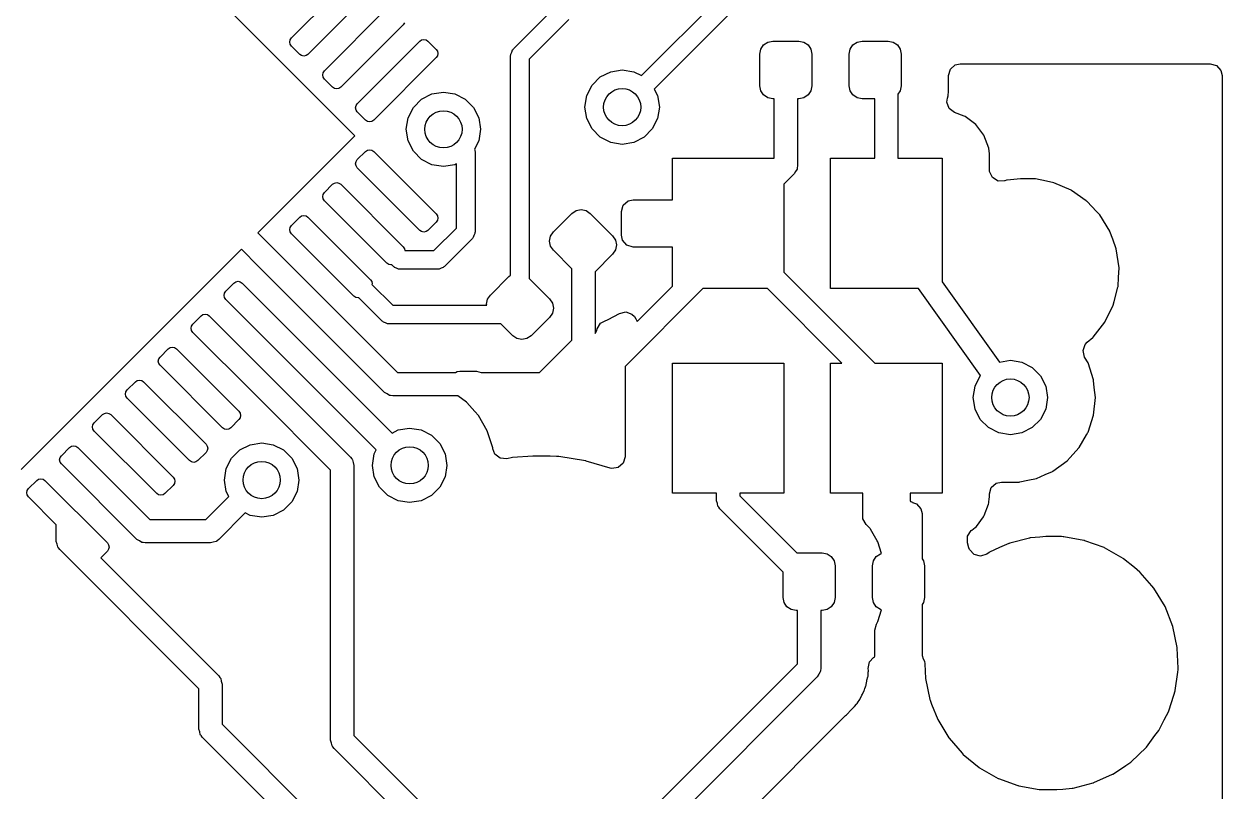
# Model space of a CAD drawing. Extents: x 3.08 to 5.54, y -3.21 to -0.59.
# Drawn here: x 4.383 to 4.89, y -1.644 to -1.319 of the extents above; entities that cross this region are included whole.
import ezdxf

# ---------------------------------------------------------------- set-up
doc = ezdxf.new("R2010")
doc.units = 0
doc.header["$MEASUREMENT"] = 0
doc.layers.add('BLACK', color=7, linetype='CONTINUOUS')

msp = doc.modelspace()

# ---------------------------------------------------------------- linework, layer by layer
at = {"layer": 'BLACK', "linetype": 'CONTINUOUS'}
for p, q in [((4.44022, -1.28365), (4.52304, -1.36647)), ((4.64436, -1.34102), (4.68895, -1.29643)), ((4.49625, -1.32506), (4.52269, -1.29861)), ((4.52965, -1.30557), (4.50321, -1.33202)), ((4.69173, -1.30478), (4.6498, -1.34671)), ((4.51017, -1.33898), (4.53661, -1.31253)), ((4.59015, -1.32969), (4.60646, -1.31339)), ((4.61366, -1.31732), (4.59687, -1.33411)), ((4.54357, -1.31949), (4.51713, -1.34594)), ((4.54411, -1.31869), (4.54357, -1.31949)), ((4.49553, -1.3268), (4.49571, -1.32586)), ((4.49571, -1.32774), (4.49553, -1.3268)), ((4.49571, -1.32586), (4.49625, -1.32506)), ((4.49625, -1.32854), (4.49571, -1.32774)), ((4.49973, -1.33202), (4.49625, -1.32854)), ((4.52408, -1.3529), (4.55053, -1.32645)), ((4.55053, -1.32645), (4.55133, -1.32592)), ((4.55133, -1.32592), (4.55227, -1.32573)), ((4.55227, -1.32573), (4.55321, -1.32592)), ((4.55321, -1.32592), (4.55401, -1.32645)), ((4.55401, -1.32645), (4.55749, -1.32993)), ((4.69491, -1.32978), (4.6961, -1.32799)), ((4.6961, -1.32799), (4.69789, -1.3268)), ((4.69789, -1.3268), (4.7, -1.32638)), ((4.7, -1.32638), (4.71102, -1.32638)), ((4.71102, -1.32638), (4.71313, -1.3268)), ((4.71313, -1.3268), (4.71492, -1.32799)), ((4.71492, -1.32799), (4.71612, -1.32978)), ((4.7327, -1.32978), (4.7339, -1.32799)), ((4.7339, -1.32799), (4.73569, -1.3268)), ((4.73569, -1.3268), (4.7378, -1.32638)), ((4.7378, -1.32638), (4.74882, -1.32638)), ((4.74882, -1.32638), (4.75093, -1.3268)), ((4.75093, -1.3268), (4.75272, -1.32799)), ((4.75272, -1.32799), (4.75391, -1.32978)), ((4.50052, -1.33255), (4.49973, -1.33202)), ((4.50147, -1.33274), (4.50052, -1.33255)), ((4.50241, -1.33255), (4.50147, -1.33274)), ((4.50321, -1.33202), (4.50241, -1.33255)), ((4.55749, -1.33341), (4.53104, -1.35986)), ((4.55749, -1.32993), (4.55802, -1.33073)), ((4.55802, -1.33261), (4.55749, -1.33341)), ((4.55802, -1.33073), (4.55821, -1.33167)), ((4.55821, -1.33167), (4.55802, -1.33261)), ((4.589, -1.33248), (4.5891, -1.33217)), ((4.589, -1.4255), (4.589, -1.33248)), ((4.58905, -1.33186), (4.58947, -1.33104)), ((4.5891, -1.33217), (4.58905, -1.33186)), ((4.58947, -1.33104), (4.58975, -1.33016)), ((4.58975, -1.33016), (4.59001, -1.32998)), ((4.59001, -1.32998), (4.59015, -1.32969)), ((4.69449, -1.33189), (4.69491, -1.32978)), ((4.69449, -1.34528), (4.69449, -1.33189)), ((4.71612, -1.32978), (4.71654, -1.33189)), ((4.71654, -1.33189), (4.71654, -1.34528)), ((4.73228, -1.33189), (4.7327, -1.32978)), ((4.73228, -1.34528), (4.73228, -1.33189)), ((4.75391, -1.32978), (4.75433, -1.33189)), ((4.75433, -1.33189), (4.75433, -1.34528)), ((4.59687, -1.33411), (4.59687, -1.42691)), ((4.63136, -1.33935), (4.63622, -1.33858)), ((4.63622, -1.33858), (4.64109, -1.33935)), ((4.77435, -1.34091), (4.77514, -1.33822)), ((4.77514, -1.33822), (4.77725, -1.33639)), ((4.77725, -1.33639), (4.77931, -1.33595)), ((4.77931, -1.33595), (4.8852, -1.33595)), ((4.8852, -1.33595), (4.88788, -1.33673)), ((4.88788, -1.33673), (4.88971, -1.33885)), ((4.88971, -1.33885), (4.89016, -1.34091)), ((4.50944, -1.34072), (4.50963, -1.33978)), ((4.50963, -1.34166), (4.50944, -1.34072)), ((4.50963, -1.33978), (4.51017, -1.33898)), ((4.51017, -1.34246), (4.50963, -1.34166)), ((4.51365, -1.34594), (4.51017, -1.34246)), ((4.62348, -1.34507), (4.62697, -1.34159)), ((4.62697, -1.34159), (4.63136, -1.33935)), ((4.64109, -1.33935), (4.64436, -1.34102)), ((4.77435, -1.34785), (4.77435, -1.34091)), ((4.89016, -1.34091), (4.89016, -1.66253)), ((4.51444, -1.34647), (4.51365, -1.34594)), ((4.51539, -1.34666), (4.51444, -1.34647)), ((4.51633, -1.34647), (4.51539, -1.34666)), ((4.51713, -1.34594), (4.51633, -1.34647)), ((4.55131, -1.35097), (4.5557, -1.34874)), ((4.5557, -1.34874), (4.56057, -1.34797)), ((4.56057, -1.34797), (4.56543, -1.34874)), ((4.56543, -1.34874), (4.56982, -1.35097)), ((4.62125, -1.34946), (4.62348, -1.34507)), ((4.6498, -1.34671), (4.6512, -1.34946)), ((4.69491, -1.34738), (4.69449, -1.34528)), ((4.6961, -1.34917), (4.69491, -1.34738)), ((4.71612, -1.34738), (4.71492, -1.34917)), ((4.71654, -1.34528), (4.71612, -1.34738)), ((4.7327, -1.34738), (4.73228, -1.34528)), ((4.7339, -1.34917), (4.7327, -1.34738)), ((4.75391, -1.34738), (4.75295, -1.34882)), ((4.75295, -1.34882), (4.75295, -1.37598)), ((4.75433, -1.34528), (4.75391, -1.34738)), ((4.77424, -1.3493), (4.77435, -1.34785)), ((4.52336, -1.35464), (4.52355, -1.3537)), ((4.52355, -1.3537), (4.52408, -1.3529)), ((4.54783, -1.35446), (4.55131, -1.35097)), ((4.56982, -1.35097), (4.57331, -1.35446)), ((4.62048, -1.35433), (4.62125, -1.34946)), ((4.6512, -1.34946), (4.65197, -1.35433)), ((4.69789, -1.35037), (4.6961, -1.34917)), ((4.7, -1.35079), (4.69789, -1.35037)), ((4.70059, -1.35079), (4.7, -1.35079)), ((4.70059, -1.37598), (4.70059, -1.35079)), ((4.71102, -1.35079), (4.71043, -1.35079)), ((4.71043, -1.35079), (4.71043, -1.37913)), ((4.71313, -1.35037), (4.71102, -1.35079)), ((4.71492, -1.34917), (4.71313, -1.35037)), ((4.73569, -1.35037), (4.7339, -1.34917)), ((4.7378, -1.35079), (4.73569, -1.35037)), ((4.74311, -1.35079), (4.7378, -1.35079)), ((4.74311, -1.37598), (4.74311, -1.35079)), ((4.77369, -1.35227), (4.77388, -1.35054)), ((4.77466, -1.35489), (4.77369, -1.35227)), ((4.77388, -1.35054), (4.77417, -1.34954)), ((4.77417, -1.34954), (4.77424, -1.3493)), ((4.77417, -1.34954), (4.77417, -1.34954)), ((4.52355, -1.35558), (4.52336, -1.35464)), ((4.52408, -1.35638), (4.52355, -1.35558)), ((4.52756, -1.35986), (4.52408, -1.35638)), ((4.54482, -1.36372), (4.54559, -1.35885)), ((4.54559, -1.35885), (4.54783, -1.35446)), ((4.57331, -1.35446), (4.57554, -1.35885)), ((4.57554, -1.35885), (4.57631, -1.36372)), ((4.62125, -1.3592), (4.62048, -1.35433)), ((4.62348, -1.36359), (4.62125, -1.3592)), ((4.6512, -1.3592), (4.64896, -1.36359)), ((4.65197, -1.35433), (4.6512, -1.3592)), ((4.7769, -1.35657), (4.77466, -1.35489)), ((4.78104, -1.35812), (4.7769, -1.35657)), ((4.78137, -1.35824), (4.78104, -1.35812)), ((4.78104, -1.35812), (4.78104, -1.35812)), ((4.78596, -1.36168), (4.78137, -1.35824)), ((4.52836, -1.36039), (4.52756, -1.35986)), ((4.5293, -1.36058), (4.52836, -1.36039)), ((4.53025, -1.36039), (4.5293, -1.36058)), ((4.53104, -1.35986), (4.53025, -1.36039)), ((4.54559, -1.36858), (4.54482, -1.36372)), ((4.57631, -1.36372), (4.57554, -1.36858)), ((4.62697, -1.36707), (4.62348, -1.36359)), ((4.64896, -1.36359), (4.64548, -1.36707)), ((4.78939, -1.36627), (4.78596, -1.36168)), ((4.52304, -1.36647), (4.48198, -1.40753)), ((4.54783, -1.37297), (4.54559, -1.36858)), ((4.57554, -1.36858), (4.57371, -1.37218)), ((4.63136, -1.36931), (4.62697, -1.36707)), ((4.63622, -1.37008), (4.63136, -1.36931)), ((4.64109, -1.36931), (4.63622, -1.37008)), ((4.64548, -1.36707), (4.64109, -1.36931)), ((4.79141, -1.37164), (4.78939, -1.36627)), ((4.52408, -1.37656), (4.52756, -1.37308)), ((4.52756, -1.37308), (4.52836, -1.37255)), ((4.52836, -1.37255), (4.5293, -1.37236)), ((4.5293, -1.37236), (4.53025, -1.37255)), ((4.53025, -1.37255), (4.53104, -1.37308)), ((4.53104, -1.37308), (4.55749, -1.39953)), ((4.55131, -1.37646), (4.54783, -1.37297)), ((4.57371, -1.37218), (4.57389, -1.37254)), ((4.57389, -1.37254), (4.57384, -1.37285)), ((4.57384, -1.37285), (4.57394, -1.37315)), ((4.57394, -1.37315), (4.57394, -1.40717)), ((4.79167, -1.37409), (4.79141, -1.37164)), ((4.79167, -1.38081), (4.79167, -1.37409)), ((4.52336, -1.3783), (4.52355, -1.37736)), ((4.52355, -1.37924), (4.52336, -1.3783)), ((4.52355, -1.37736), (4.52408, -1.37656)), ((4.52408, -1.38004), (4.52355, -1.37924)), ((4.5557, -1.37869), (4.55131, -1.37646)), ((4.56057, -1.37946), (4.5557, -1.37869)), ((4.56543, -1.37869), (4.56057, -1.37946)), ((4.56607, -1.37837), (4.56543, -1.37869)), ((4.56607, -1.40554), (4.56607, -1.37837)), ((4.65748, -1.39354), (4.65748, -1.37598)), ((4.65748, -1.37598), (4.70059, -1.37598)), ((4.71043, -1.37913), (4.71031, -1.38)), ((4.72441, -1.4311), (4.72441, -1.37598)), ((4.72441, -1.37598), (4.74311, -1.37598)), ((4.75295, -1.37598), (4.77165, -1.37598)), ((4.77165, -1.37598), (4.77165, -1.42819)), ((4.55053, -1.40649), (4.52408, -1.38004)), ((4.70899, -1.38261), (4.70472, -1.38688)), ((4.70957, -1.38155), (4.70899, -1.38261)), ((4.71023, -1.38053), (4.70957, -1.38155)), ((4.71027, -1.38028), (4.71023, -1.38053)), ((4.71032, -1.38018), (4.71027, -1.38028)), ((4.71031, -1.38), (4.71032, -1.38018)), ((4.79174, -1.38161), (4.79167, -1.38081)), ((4.79294, -1.38413), (4.79174, -1.38161)), ((4.79532, -1.3856), (4.79294, -1.38413)), ((4.51017, -1.39048), (4.51365, -1.387)), ((4.51365, -1.387), (4.51444, -1.38647)), ((4.51444, -1.38647), (4.51539, -1.38628)), ((4.51539, -1.38628), (4.51633, -1.38647)), ((4.51633, -1.38647), (4.51713, -1.387)), ((4.51713, -1.387), (4.54357, -1.41345)), ((4.70472, -1.38688), (4.70472, -1.42414)), ((4.79812, -1.38555), (4.79532, -1.3856)), ((4.79825, -1.3855), (4.79812, -1.38555)), ((4.7989, -1.3853), (4.79825, -1.3855)), ((4.79915, -1.38527), (4.7989, -1.3853)), ((4.80202, -1.38498), (4.79915, -1.38527)), ((4.79915, -1.38527), (4.79915, -1.38527)), ((4.80488, -1.38469), (4.80202, -1.38498)), ((4.81078, -1.38469), (4.80488, -1.38469)), ((4.81085, -1.3847), (4.81078, -1.38469)), ((4.81104, -1.38471), (4.81085, -1.3847)), ((4.81085, -1.3847), (4.81085, -1.3847)), ((4.81085, -1.3847), (4.81085, -1.3847)), ((4.81123, -1.38474), (4.81104, -1.38471)), ((4.8159, -1.38572), (4.81123, -1.38474)), ((4.81123, -1.38474), (4.81123, -1.38474)), ((4.8189, -1.38635), (4.8159, -1.38572)), ((4.82627, -1.38954), (4.8189, -1.38635)), ((4.82647, -1.38968), (4.82627, -1.38954)), ((4.50944, -1.39222), (4.50963, -1.39128)), ((4.50963, -1.39316), (4.50944, -1.39222)), ((4.50963, -1.39128), (4.51017, -1.39048)), ((4.51017, -1.39396), (4.50963, -1.39316)), ((4.53661, -1.42041), (4.51017, -1.39396)), ((4.63669, -1.39582), (4.63881, -1.39399)), ((4.63881, -1.39399), (4.64087, -1.39354)), ((4.64087, -1.39354), (4.65748, -1.39354)), ((4.83263, -1.39399), (4.82647, -1.38968)), ((4.82647, -1.38968), (4.82647, -1.38968)), ((4.83284, -1.39414), (4.83263, -1.39399)), ((4.83302, -1.39432), (4.83284, -1.39414)), ((4.83697, -1.3985), (4.83302, -1.39432)), ((4.55749, -1.39953), (4.55802, -1.40033)), ((4.60713, -1.4071), (4.61493, -1.39931)), ((4.61493, -1.39931), (4.61672, -1.39811)), ((4.61672, -1.39811), (4.61883, -1.39769)), ((4.61883, -1.39769), (4.62094, -1.39811)), ((4.62094, -1.39811), (4.62272, -1.39931)), ((4.62272, -1.39931), (4.63219, -1.40877)), ((4.63591, -1.3985), (4.63669, -1.39582)), ((4.63591, -1.40858), (4.63591, -1.3985)), ((4.83836, -1.39997), (4.83697, -1.3985)), ((4.49571, -1.4052), (4.49625, -1.4044)), ((4.49625, -1.4044), (4.49973, -1.40092)), ((4.49973, -1.40092), (4.50052, -1.40039)), ((4.50052, -1.40039), (4.50147, -1.4002)), ((4.50147, -1.4002), (4.50241, -1.40039)), ((4.50241, -1.40039), (4.50321, -1.40092)), ((4.50321, -1.40092), (4.52965, -1.42737)), ((4.55749, -1.40301), (4.55401, -1.40649)), ((4.55802, -1.40221), (4.55749, -1.40301)), ((4.55802, -1.40033), (4.55821, -1.40127)), ((4.55821, -1.40127), (4.55802, -1.40221)), ((4.84259, -1.4068), (4.83836, -1.39997)), ((4.48198, -1.40753), (4.48929, -1.41484)), ((4.49553, -1.40614), (4.49571, -1.4052)), ((4.49571, -1.40708), (4.49553, -1.40614)), ((4.49625, -1.40788), (4.49571, -1.40708)), ((4.52269, -1.43433), (4.49625, -1.40788)), ((4.55133, -1.40702), (4.55053, -1.40649)), ((4.55227, -1.40721), (4.55133, -1.40702)), ((4.55321, -1.40702), (4.55227, -1.40721)), ((4.55401, -1.40649), (4.55321, -1.40702)), ((4.55654, -1.41506), (4.56607, -1.40554)), ((4.57279, -1.40996), (4.56096, -1.42178)), ((4.57293, -1.40967), (4.57279, -1.40996)), ((4.57319, -1.40949), (4.57293, -1.40967)), ((4.57347, -1.40861), (4.57319, -1.40949)), ((4.57389, -1.40779), (4.57347, -1.40861)), ((4.57394, -1.40717), (4.57384, -1.40747)), ((4.57384, -1.40747), (4.57389, -1.40779)), ((4.60552, -1.411), (4.60594, -1.40889)), ((4.60594, -1.40889), (4.60713, -1.4071)), ((4.63219, -1.40877), (4.63338, -1.41056)), ((4.63635, -1.41064), (4.63591, -1.40858)), ((4.84268, -1.40703), (4.84259, -1.4068)), ((4.84386, -1.41024), (4.84268, -1.40703)), ((4.84268, -1.40703), (4.84268, -1.40703)), ((4.47502, -1.41449), (4.38179, -1.50772)), ((4.48233, -1.4218), (4.47502, -1.41449)), ((4.48929, -1.41484), (4.48929, -1.41484)), ((4.48929, -1.41484), (4.51573, -1.44129)), ((4.54357, -1.41345), (4.54411, -1.41425)), ((4.54411, -1.41425), (4.54427, -1.41506)), ((4.60594, -1.41311), (4.60552, -1.411)), ((4.60713, -1.4149), (4.60594, -1.41311)), ((4.61493, -1.4227), (4.60713, -1.4149)), ((4.63338, -1.41478), (4.63219, -1.41657)), ((4.63338, -1.41056), (4.6338, -1.41267)), ((4.6338, -1.41267), (4.63338, -1.41478)), ((4.63818, -1.41276), (4.63635, -1.41064)), ((4.64087, -1.41354), (4.63818, -1.41276)), ((4.65748, -1.41354), (4.64087, -1.41354)), ((4.65748, -1.43009), (4.65748, -1.41354)), ((4.84536, -1.41433), (4.84386, -1.41024)), ((4.84656, -1.42227), (4.84536, -1.41433)), ((4.54427, -1.41506), (4.55654, -1.41506)), ((4.63219, -1.41657), (4.62478, -1.42398)), ((4.50877, -1.44825), (4.48233, -1.4218)), ((4.48233, -1.4218), (4.48233, -1.4218)), ((4.53741, -1.42094), (4.53661, -1.42041)), ((4.53835, -1.42113), (4.53741, -1.42094)), ((4.53866, -1.42107), (4.53835, -1.42113)), ((4.53938, -1.42178), (4.53866, -1.42107)), ((4.53966, -1.42193), (4.53938, -1.42178)), ((4.53985, -1.42219), (4.53966, -1.42193)), ((4.54073, -1.42247), (4.53985, -1.42219)), ((4.54155, -1.42289), (4.54073, -1.42247)), ((4.54186, -1.42284), (4.54155, -1.42289)), ((4.54217, -1.42294), (4.54186, -1.42284)), ((4.55818, -1.42294), (4.54217, -1.42294)), ((4.55848, -1.42284), (4.55818, -1.42294)), ((4.55879, -1.42289), (4.55848, -1.42284)), ((4.55961, -1.42247), (4.55879, -1.42289)), ((4.56049, -1.42219), (4.55961, -1.42247)), ((4.56068, -1.42193), (4.56049, -1.42219)), ((4.56096, -1.42178), (4.56068, -1.42193)), ((4.61493, -1.45291), (4.61493, -1.4227)), ((4.62478, -1.42398), (4.62478, -1.45017)), ((4.70472, -1.42414), (4.74318, -1.4626)), ((4.84635, -1.42629), (4.84655, -1.42252)), ((4.84655, -1.42252), (4.84656, -1.42227)), ((4.84655, -1.42252), (4.84655, -1.42252)), ((4.46841, -1.43224), (4.47189, -1.42876)), ((4.47189, -1.42876), (4.47269, -1.42823)), ((4.47269, -1.42823), (4.47363, -1.42804)), ((4.47363, -1.42804), (4.47457, -1.42823)), ((4.47457, -1.42823), (4.47537, -1.42876)), ((4.47537, -1.42876), (4.53883, -1.49222)), ((4.52965, -1.42737), (4.53019, -1.42816)), ((4.53019, -1.42816), (4.53037, -1.42911)), ((4.53037, -1.42911), (4.53031, -1.42942)), ((4.53031, -1.42942), (4.53908, -1.43819)), ((4.58041, -1.43383), (4.5882, -1.42603)), ((4.5882, -1.42603), (4.589, -1.4255)), ((4.59687, -1.42691), (4.60546, -1.4355)), ((4.6425, -1.44507), (4.65748, -1.43009)), ((4.77165, -1.42819), (4.79591, -1.46221)), ((4.84614, -1.43029), (4.84635, -1.42629)), ((4.46769, -1.43398), (4.46787, -1.43304)), ((4.46787, -1.43492), (4.46769, -1.43398)), ((4.46787, -1.43304), (4.46841, -1.43224)), ((4.46841, -1.43572), (4.46787, -1.43492)), ((4.52349, -1.43486), (4.52269, -1.43433)), ((4.52443, -1.43505), (4.52349, -1.43486)), ((4.52474, -1.43499), (4.52443, -1.43505)), ((4.53467, -1.44491), (4.52474, -1.43499)), ((4.57921, -1.43562), (4.58041, -1.43383)), ((4.67038, -1.4311), (4.63746, -1.46403)), ((4.69776, -1.4311), (4.67038, -1.4311)), ((4.72926, -1.4626), (4.69776, -1.4311)), ((4.76164, -1.4311), (4.72441, -1.4311)), ((4.78789, -1.46791), (4.76164, -1.4311)), ((4.84451, -1.43656), (4.84608, -1.43053)), ((4.84608, -1.43053), (4.84614, -1.43029)), ((4.84608, -1.43053), (4.84608, -1.43053)), ((4.53209, -1.4994), (4.46841, -1.43572)), ((4.53908, -1.43819), (4.57889, -1.43819)), ((4.57879, -1.43772), (4.57921, -1.43562)), ((4.57889, -1.43819), (4.57879, -1.43772)), ((4.60546, -1.4355), (4.60666, -1.43729)), ((4.60666, -1.43729), (4.60708, -1.43939)), ((4.60708, -1.43939), (4.60666, -1.4415)), ((4.84058, -1.44526), (4.84412, -1.43806)), ((4.84412, -1.43806), (4.84451, -1.43656)), ((4.45449, -1.44616), (4.45797, -1.44268)), ((4.45797, -1.44268), (4.45877, -1.44214)), ((4.45877, -1.44214), (4.45971, -1.44196)), ((4.45971, -1.44196), (4.46065, -1.44214)), ((4.46065, -1.44214), (4.46145, -1.44268)), ((4.46145, -1.44268), (4.48789, -1.46912)), ((4.51573, -1.44129), (4.51573, -1.44129)), ((4.51573, -1.44129), (4.54112, -1.46667)), ((4.53495, -1.44505), (4.53467, -1.44491)), ((4.53514, -1.44531), (4.53495, -1.44505)), ((4.53601, -1.4456), (4.53514, -1.44531)), ((4.60546, -1.44329), (4.59767, -1.45109)), ((4.60666, -1.4415), (4.60546, -1.44329)), ((4.62711, -1.44572), (4.62926, -1.44455)), ((4.62926, -1.44455), (4.62966, -1.44445)), ((4.62966, -1.44445), (4.63024, -1.44422)), ((4.63024, -1.44422), (4.63502, -1.44159)), ((4.63502, -1.44159), (4.63775, -1.44099)), ((4.63775, -1.44099), (4.64037, -1.44196)), ((4.64037, -1.44196), (4.64138, -1.44297)), ((4.64138, -1.44297), (4.64205, -1.44386)), ((4.64205, -1.44386), (4.6425, -1.44507)), ((4.83565, -1.45161), (4.84058, -1.44526)), ((4.45377, -1.4479), (4.45395, -1.44696)), ((4.45395, -1.44884), (4.45377, -1.4479)), ((4.45395, -1.44696), (4.45449, -1.44616)), ((4.45449, -1.44964), (4.45395, -1.44884)), ((4.48093, -1.47608), (4.45449, -1.44964)), ((4.5356, -1.47507), (4.50877, -1.44825)), ((4.50877, -1.44825), (4.50877, -1.44825)), ((4.53684, -1.44601), (4.53601, -1.4456)), ((4.53715, -1.44596), (4.53684, -1.44601)), ((4.53745, -1.44606), (4.53715, -1.44596)), ((4.58485, -1.44606), (4.53745, -1.44606)), ((4.58987, -1.45109), (4.58485, -1.44606)), ((4.62478, -1.45017), (4.62534, -1.44914)), ((4.62534, -1.44914), (4.62549, -1.44887)), ((4.62549, -1.44887), (4.62568, -1.44813)), ((4.62568, -1.44813), (4.62711, -1.44572)), ((4.59166, -1.45228), (4.58987, -1.45109)), ((4.59377, -1.4527), (4.59166, -1.45228)), ((4.59588, -1.45228), (4.59377, -1.4527)), ((4.59767, -1.45109), (4.59588, -1.45228)), ((4.60117, -1.46667), (4.61493, -1.45291)), ((4.83132, -1.45737), (4.83224, -1.45473)), ((4.83224, -1.45473), (4.83305, -1.45384)), ((4.83305, -1.45384), (4.83546, -1.45177)), ((4.83546, -1.45177), (4.83565, -1.45161)), ((4.44003, -1.46088), (4.44057, -1.46008)), ((4.44057, -1.46008), (4.44405, -1.4566)), ((4.44405, -1.4566), (4.44485, -1.45606)), ((4.44485, -1.45606), (4.44579, -1.45588)), ((4.44579, -1.45588), (4.44673, -1.45606)), ((4.44673, -1.45606), (4.44753, -1.4566)), ((4.44753, -1.4566), (4.47397, -1.48304)), ((4.83198, -1.46009), (4.83132, -1.45737)), ((4.83343, -1.46259), (4.83198, -1.46009)), ((4.43985, -1.46182), (4.44003, -1.46088)), ((4.44003, -1.46276), (4.43985, -1.46182)), ((4.44057, -1.46356), (4.44003, -1.46276)), ((4.46702, -1.49), (4.44057, -1.46356)), ((4.63746, -1.46403), (4.63746, -1.50234)), ((4.65748, -1.51772), (4.65748, -1.4626)), ((4.65748, -1.4626), (4.70472, -1.4626)), ((4.70472, -1.4626), (4.70472, -1.51772)), ((4.72441, -1.51772), (4.72441, -1.4626)), ((4.72441, -1.4626), (4.72926, -1.4626)), ((4.74318, -1.4626), (4.77165, -1.4626)), ((4.77165, -1.4626), (4.77165, -1.51772)), ((4.79591, -1.46221), (4.80057, -1.46147)), ((4.80057, -1.46147), (4.80544, -1.46224)), ((4.80544, -1.46224), (4.80983, -1.46448)), ((4.80983, -1.46448), (4.81331, -1.46796)), ((4.83575, -1.46974), (4.83343, -1.46259)), ((4.42665, -1.474), (4.43013, -1.47052)), ((4.43013, -1.47052), (4.43093, -1.46998)), ((4.43093, -1.46998), (4.43187, -1.4698)), ((4.43187, -1.4698), (4.43281, -1.46998)), ((4.43281, -1.46998), (4.43361, -1.47052)), ((4.43361, -1.47052), (4.46006, -1.49696)), ((4.48789, -1.46912), (4.48789, -1.46913)), ((4.48789, -1.46913), (4.52119, -1.50242)), ((4.54112, -1.46667), (4.56561, -1.46667)), ((4.56561, -1.46667), (4.56642, -1.46621)), ((4.56642, -1.46621), (4.56755, -1.46608)), ((4.56755, -1.46608), (4.57456, -1.46608)), ((4.57456, -1.46608), (4.57657, -1.46667)), ((4.57657, -1.46667), (4.60117, -1.46667)), ((4.78559, -1.47235), (4.78783, -1.46796)), ((4.78783, -1.46796), (4.78789, -1.46791)), ((4.81331, -1.46796), (4.81555, -1.47235)), ((4.83578, -1.47), (4.83575, -1.46974)), ((4.83609, -1.473), (4.83578, -1.47)), ((4.83578, -1.47), (4.83578, -1.47)), ((4.42593, -1.47574), (4.42612, -1.4748)), ((4.42612, -1.47668), (4.42593, -1.47574)), ((4.42612, -1.4748), (4.42665, -1.474)), ((4.53667, -1.47566), (4.5356, -1.47507)), ((4.53768, -1.47631), (4.53667, -1.47566)), ((4.78482, -1.47722), (4.78559, -1.47235)), ((4.81555, -1.47235), (4.81632, -1.47722)), ((4.83654, -1.47722), (4.83609, -1.473)), ((4.42665, -1.47748), (4.42612, -1.47668)), ((4.4531, -1.50392), (4.42665, -1.47748)), ((4.51279, -1.50794), (4.48093, -1.47608)), ((4.48093, -1.47608), (4.48093, -1.47608)), ((4.53794, -1.47635), (4.53768, -1.47631)), ((4.53803, -1.4764), (4.53794, -1.47635)), ((4.53821, -1.47639), (4.53803, -1.4764)), ((4.53908, -1.47652), (4.53821, -1.47639)), ((4.56664, -1.47652), (4.53908, -1.47652)), ((4.5703, -1.47918), (4.56664, -1.47652)), ((4.57048, -1.47937), (4.5703, -1.47918)), ((4.57389, -1.48316), (4.57048, -1.47937)), ((4.57048, -1.47937), (4.57048, -1.47937)), ((4.78559, -1.48208), (4.78482, -1.47722)), ((4.81632, -1.47722), (4.81555, -1.48208)), ((4.83575, -1.4847), (4.83654, -1.47722)), ((4.41273, -1.48792), (4.41621, -1.48444)), ((4.41621, -1.48444), (4.41701, -1.4839)), ((4.41701, -1.4839), (4.41795, -1.48372)), ((4.41795, -1.48372), (4.41889, -1.4839)), ((4.41889, -1.4839), (4.41969, -1.48444)), ((4.41969, -1.48444), (4.44614, -1.51088)), ((4.47397, -1.48304), (4.47451, -1.48384)), ((4.47451, -1.48573), (4.47397, -1.48652)), ((4.47451, -1.48384), (4.4747, -1.48478)), ((4.4747, -1.48478), (4.47451, -1.48573)), ((4.57533, -1.48477), (4.57389, -1.48316)), ((4.57909, -1.49128), (4.57533, -1.48477)), ((4.78783, -1.48647), (4.78559, -1.48208)), ((4.81555, -1.48208), (4.81331, -1.48647)), ((4.83343, -1.49185), (4.83575, -1.4847)), ((4.41201, -1.48966), (4.4122, -1.48871)), ((4.4122, -1.4906), (4.41201, -1.48966)), ((4.4122, -1.48871), (4.41273, -1.48792)), ((4.41273, -1.4914), (4.4122, -1.4906)), ((4.46781, -1.49054), (4.46702, -1.49)), ((4.46876, -1.49072), (4.46781, -1.49054)), ((4.4697, -1.49054), (4.46876, -1.49072)), ((4.47049, -1.49), (4.4697, -1.49054)), ((4.47397, -1.48652), (4.47049, -1.49)), ((4.53883, -1.49222), (4.54137, -1.49093)), ((4.54137, -1.49093), (4.54624, -1.49016)), ((4.54624, -1.49016), (4.5511, -1.49093)), ((4.5511, -1.49093), (4.55549, -1.49316)), ((4.79131, -1.48996), (4.78783, -1.48647)), ((4.7957, -1.4922), (4.79131, -1.48996)), ((4.80983, -1.48996), (4.80544, -1.4922)), ((4.81331, -1.48647), (4.80983, -1.48996)), ((4.43918, -1.51784), (4.41273, -1.4914)), ((4.55549, -1.49316), (4.55898, -1.49665)), ((4.58142, -1.49843), (4.57909, -1.49128)), ((4.80057, -1.49297), (4.7957, -1.4922)), ((4.80544, -1.4922), (4.80057, -1.49297)), ((4.82967, -1.49836), (4.83274, -1.49303)), ((4.83274, -1.49303), (4.8333, -1.49207)), ((4.8333, -1.49207), (4.83343, -1.49185)), ((4.8333, -1.49207), (4.8333, -1.49207)), ((4.39881, -1.50184), (4.40229, -1.49836)), ((4.40229, -1.49836), (4.40309, -1.49782)), ((4.40309, -1.49782), (4.40403, -1.49764)), ((4.40403, -1.49764), (4.40497, -1.49782)), ((4.40497, -1.49782), (4.40577, -1.49836)), ((4.40577, -1.49836), (4.43629, -1.52887)), ((4.46006, -1.50044), (4.45658, -1.50392)), ((4.46006, -1.49696), (4.46059, -1.49776)), ((4.46059, -1.49965), (4.46006, -1.50044)), ((4.46059, -1.49776), (4.46078, -1.4987)), ((4.46078, -1.4987), (4.46059, -1.49965)), ((4.47087, -1.50288), (4.47435, -1.49939)), ((4.47435, -1.49939), (4.47874, -1.49716)), ((4.47874, -1.49716), (4.48361, -1.49639)), ((4.48361, -1.49639), (4.48847, -1.49716)), ((4.48847, -1.49716), (4.49286, -1.49939)), ((4.49286, -1.49939), (4.49635, -1.50288)), ((4.53049, -1.5059), (4.53126, -1.50104)), ((4.53126, -1.50104), (4.53209, -1.4994)), ((4.55898, -1.49665), (4.56122, -1.50104)), ((4.56122, -1.50104), (4.56199, -1.5059)), ((4.58144, -1.49869), (4.58142, -1.49843)), ((4.58145, -1.49876), (4.58144, -1.49869)), ((4.58144, -1.49869), (4.58144, -1.49869)), ((4.58147, -1.49881), (4.58145, -1.49876)), ((4.5815, -1.49894), (4.58147, -1.49881)), ((4.58152, -1.49894), (4.5815, -1.49894)), ((4.58237, -1.50116), (4.58152, -1.49894)), ((4.58458, -1.50287), (4.58237, -1.50116)), ((4.82583, -1.50262), (4.82949, -1.49855)), ((4.82949, -1.49855), (4.82967, -1.49836)), ((4.82949, -1.49855), (4.82949, -1.49855)), ((4.39809, -1.50358), (4.39828, -1.50263)), ((4.39828, -1.50452), (4.39809, -1.50358)), ((4.39828, -1.50263), (4.39881, -1.50184)), ((4.39881, -1.50532), (4.39828, -1.50452)), ((4.43077, -1.53727), (4.39881, -1.50532)), ((4.45389, -1.50446), (4.4531, -1.50392)), ((4.45484, -1.50464), (4.45389, -1.50446)), ((4.45578, -1.50446), (4.45484, -1.50464)), ((4.45658, -1.50392), (4.45578, -1.50446)), ((4.46863, -1.50727), (4.47087, -1.50288)), ((4.49635, -1.50288), (4.49858, -1.50727)), ((4.52119, -1.50242), (4.52172, -1.50313)), ((4.52172, -1.50313), (4.52186, -1.50325)), ((4.52186, -1.50325), (4.52189, -1.50335)), ((4.52189, -1.50335), (4.52204, -1.50356)), ((4.52204, -1.50356), (4.52229, -1.50474)), ((4.52229, -1.50474), (4.52264, -1.5059)), ((4.52264, -1.5059), (4.52264, -1.62018)), ((4.53126, -1.51077), (4.53049, -1.5059)), ((4.56199, -1.5059), (4.56122, -1.51077)), ((4.58737, -1.50311), (4.58458, -1.50287)), ((4.58977, -1.50262), (4.58737, -1.50311)), ((4.59843, -1.50205), (4.58977, -1.50262)), ((4.60569, -1.50205), (4.59843, -1.50205)), ((4.60574, -1.50205), (4.60569, -1.50205)), ((4.60575, -1.50205), (4.60574, -1.50205)), ((4.60836, -1.50217), (4.60575, -1.50205)), ((4.60933, -1.50221), (4.60836, -1.50217)), ((4.60946, -1.50223), (4.60933, -1.50221)), ((4.62065, -1.504), (4.60946, -1.50223)), ((4.60946, -1.50223), (4.60946, -1.50223)), ((4.62081, -1.50403), (4.62065, -1.504)), ((4.62065, -1.504), (4.62065, -1.504)), ((4.62097, -1.50408), (4.62081, -1.50403)), ((4.63108, -1.50709), (4.62097, -1.50408)), ((4.62097, -1.50408), (4.62097, -1.50408)), ((4.63667, -1.50502), (4.63456, -1.50685)), ((4.63746, -1.50234), (4.63667, -1.50502)), ((4.81855, -1.50836), (4.82464, -1.50395)), ((4.82464, -1.50395), (4.82583, -1.50262)), ((4.44614, -1.51088), (4.44667, -1.51168)), ((4.46786, -1.51213), (4.46863, -1.50727)), ((4.49858, -1.50727), (4.49935, -1.51213)), ((4.51279, -1.62222), (4.51279, -1.50794)), ((4.5335, -1.51516), (4.53126, -1.51077)), ((4.56122, -1.51077), (4.55898, -1.51516)), ((4.63179, -1.50725), (4.63108, -1.50709)), ((4.63456, -1.50685), (4.63179, -1.50725)), ((4.81168, -1.51142), (4.81527, -1.50983)), ((4.81527, -1.50983), (4.81832, -1.50847)), ((4.81832, -1.50847), (4.81855, -1.50836)), ((4.81832, -1.50847), (4.81832, -1.50847)), ((4.38436, -1.51655), (4.38489, -1.51575)), ((4.38489, -1.51575), (4.38837, -1.51228)), ((4.38837, -1.51228), (4.38917, -1.51174)), ((4.38917, -1.51174), (4.39011, -1.51155)), ((4.39011, -1.51155), (4.39105, -1.51174)), ((4.39105, -1.51174), (4.39185, -1.51228)), ((4.39185, -1.51228), (4.4183, -1.53872)), ((4.44614, -1.51436), (4.44266, -1.51784)), ((4.44667, -1.51356), (4.44614, -1.51436)), ((4.44667, -1.51168), (4.44686, -1.51262)), ((4.44686, -1.51262), (4.44667, -1.51356)), ((4.46863, -1.517), (4.46786, -1.51213)), ((4.49935, -1.51213), (4.49858, -1.517)), ((4.53698, -1.51865), (4.5335, -1.51516)), ((4.55898, -1.51516), (4.55549, -1.51865)), ((4.79165, -1.51793), (4.79244, -1.51524)), ((4.79244, -1.51524), (4.79455, -1.51341)), ((4.79455, -1.51341), (4.79681, -1.51305)), ((4.79681, -1.51305), (4.79681, -1.51299)), ((4.79681, -1.51299), (4.80433, -1.51299)), ((4.80433, -1.51299), (4.80458, -1.51293)), ((4.80458, -1.51293), (4.80801, -1.5122)), ((4.80458, -1.51293), (4.80458, -1.51293)), ((4.80801, -1.5122), (4.81168, -1.51142)), ((4.38417, -1.51749), (4.38436, -1.51655)), ((4.38436, -1.51844), (4.38417, -1.51749)), ((4.38489, -1.51923), (4.38436, -1.51844)), ((4.39667, -1.53102), (4.38489, -1.51923)), ((4.43997, -1.51838), (4.43918, -1.51784)), ((4.44092, -1.51856), (4.43997, -1.51838)), ((4.44186, -1.51838), (4.44092, -1.51856)), ((4.44266, -1.51784), (4.44186, -1.51838)), ((4.45991, -1.52887), (4.46969, -1.51909)), ((4.46969, -1.51909), (4.46863, -1.517)), ((4.49635, -1.52139), (4.49286, -1.52488)), ((4.49858, -1.517), (4.49635, -1.52139)), ((4.54137, -1.52088), (4.53698, -1.51865)), ((4.54624, -1.52165), (4.54137, -1.52088)), ((4.5511, -1.52088), (4.54624, -1.52165)), ((4.55549, -1.51865), (4.5511, -1.52088)), ((4.67618, -1.51772), (4.65748, -1.51772)), ((4.67618, -1.52087), (4.67618, -1.51772)), ((4.67652, -1.52203), (4.67618, -1.52087)), ((4.70472, -1.51772), (4.68602, -1.51772)), ((4.68602, -1.51772), (4.68602, -1.51883)), ((4.68602, -1.51883), (4.71011, -1.54291)), ((4.73803, -1.51772), (4.72441, -1.51772)), ((4.73803, -1.52743), (4.73803, -1.51772)), ((4.77165, -1.51772), (4.75807, -1.51772)), ((4.75807, -1.51772), (4.75807, -1.52076)), ((4.75807, -1.52076), (4.75821, -1.52123)), ((4.75821, -1.52123), (4.75826, -1.52127)), ((4.75826, -1.52127), (4.75909, -1.52145)), ((4.75909, -1.52145), (4.75906, -1.52159)), ((4.79142, -1.52175), (4.79164, -1.51974)), ((4.79164, -1.51974), (4.79165, -1.51948)), ((4.79165, -1.51948), (4.79165, -1.51793)), ((4.47665, -1.52605), (4.46543, -1.53727)), ((4.47874, -1.52711), (4.47665, -1.52605)), ((4.49286, -1.52488), (4.48847, -1.52711)), ((4.67678, -1.52321), (4.67652, -1.52203)), ((4.67693, -1.52342), (4.67678, -1.52321)), ((4.67696, -1.52352), (4.67693, -1.52342)), ((4.6771, -1.52364), (4.67696, -1.52352)), ((4.67762, -1.52435), (4.6771, -1.52364)), ((4.70433, -1.55105), (4.67762, -1.52435)), ((4.75906, -1.52159), (4.76087, -1.52213)), ((4.76087, -1.52213), (4.7627, -1.52424)), ((4.7627, -1.52424), (4.76315, -1.5263)), ((4.76315, -1.5263), (4.76315, -1.54541)), ((4.7895, -1.52709), (4.79128, -1.52235)), ((4.79128, -1.52235), (4.79142, -1.52175)), ((4.39667, -1.53809), (4.39667, -1.53102)), ((4.43629, -1.52887), (4.45991, -1.52887)), ((4.48361, -1.52788), (4.47874, -1.52711)), ((4.48847, -1.52711), (4.48361, -1.52788)), ((4.73814, -1.52848), (4.73803, -1.52743)), ((4.73948, -1.53094), (4.73814, -1.52848)), ((4.7412, -1.53265), (4.73948, -1.53094)), ((4.78615, -1.53172), (4.78916, -1.5277)), ((4.78916, -1.5277), (4.7895, -1.52709)), ((4.74136, -1.53292), (4.7412, -1.53265)), ((4.74423, -1.53778), (4.74136, -1.53292)), ((4.7824, -1.53588), (4.78392, -1.53353)), ((4.7824, -1.53867), (4.7824, -1.53588)), ((4.78392, -1.53353), (4.78418, -1.53332)), ((4.78418, -1.53332), (4.78566, -1.53222)), ((4.78566, -1.53222), (4.78615, -1.53172)), ((4.80866, -1.53667), (4.80027, -1.53885)), ((4.80886, -1.53662), (4.80866, -1.53667)), ((4.80866, -1.53667), (4.80866, -1.53667)), ((4.80907, -1.5366), (4.80886, -1.53662)), ((4.81299, -1.53627), (4.80907, -1.5366)), ((4.80907, -1.5366), (4.80907, -1.5366)), ((4.81563, -1.53605), (4.81299, -1.53627)), ((4.82201, -1.53605), (4.81563, -1.53605)), ((4.82207, -1.53605), (4.82201, -1.53605)), ((4.82227, -1.53606), (4.82207, -1.53605)), ((4.82207, -1.53605), (4.82207, -1.53605)), ((4.82297, -1.53609), (4.82227, -1.53606)), ((4.82313, -1.53612), (4.82297, -1.53609)), ((4.8317, -1.53767), (4.82313, -1.53612)), ((4.82313, -1.53612), (4.82313, -1.53612)), ((4.39701, -1.53925), (4.39667, -1.53809)), ((4.39727, -1.54044), (4.39701, -1.53925)), ((4.39742, -1.54064), (4.39727, -1.54044)), ((4.39745, -1.54075), (4.39742, -1.54064)), ((4.39759, -1.54087), (4.39745, -1.54075)), ((4.39811, -1.54157), (4.39759, -1.54087)), ((4.45703, -1.60048), (4.39811, -1.54157)), ((4.4183, -1.53872), (4.41883, -1.53952)), ((4.41883, -1.5414), (4.4183, -1.5422)), ((4.41883, -1.53952), (4.41902, -1.54046)), ((4.41902, -1.54046), (4.41883, -1.5414)), ((4.43183, -1.53786), (4.43077, -1.53727)), ((4.43285, -1.53851), (4.43183, -1.53786)), ((4.4331, -1.53855), (4.43285, -1.53851)), ((4.4332, -1.5386), (4.4331, -1.53855)), ((4.43338, -1.53859), (4.4332, -1.5386)), ((4.43425, -1.53872), (4.43338, -1.53859)), ((4.46195, -1.53872), (4.43425, -1.53872)), ((4.46311, -1.53837), (4.46195, -1.53872)), ((4.46429, -1.53812), (4.46311, -1.53837)), ((4.4645, -1.53797), (4.46429, -1.53812)), ((4.46461, -1.53794), (4.4645, -1.53797)), ((4.46472, -1.5378), (4.46461, -1.53794)), ((4.46543, -1.53727), (4.46472, -1.5378)), ((4.74448, -1.5382), (4.74423, -1.53778)), ((4.74595, -1.54325), (4.74448, -1.5382)), ((4.783, -1.54075), (4.7824, -1.53867)), ((4.78329, -1.54152), (4.783, -1.54075)), ((4.78517, -1.54359), (4.78329, -1.54152)), ((4.796, -1.54073), (4.79179, -1.54263)), ((4.79988, -1.53899), (4.796, -1.54073)), ((4.80007, -1.5389), (4.79988, -1.53899)), ((4.79988, -1.53899), (4.79988, -1.53899)), ((4.80027, -1.53885), (4.80007, -1.5389)), ((4.80027, -1.53885), (4.80027, -1.53885)), ((4.8319, -1.53771), (4.8317, -1.53767)), ((4.8317, -1.53767), (4.8317, -1.53767)), ((4.8321, -1.53778), (4.8319, -1.53771)), ((4.84024, -1.54073), (4.8321, -1.53778)), ((4.8321, -1.53778), (4.8321, -1.53778)), ((4.84044, -1.54081), (4.84024, -1.54073)), ((4.84024, -1.54073), (4.84024, -1.54073)), ((4.84833, -1.5453), (4.84044, -1.54081)), ((4.4183, -1.5422), (4.41548, -1.54502)), ((4.41548, -1.54502), (4.46543, -1.59496)), ((4.71011, -1.54291), (4.72087, -1.54291)), ((4.72087, -1.54291), (4.72298, -1.54333)), ((4.72298, -1.54333), (4.72476, -1.54453)), ((4.72476, -1.54453), (4.72596, -1.54632)), ((4.72596, -1.54632), (4.72638, -1.54843)), ((4.74213, -1.54843), (4.74255, -1.54632)), ((4.74255, -1.54632), (4.74374, -1.54453)), ((4.74374, -1.54453), (4.74553, -1.54333)), ((4.74553, -1.54333), (4.74595, -1.54325)), ((4.76315, -1.54541), (4.76375, -1.54632)), ((4.76375, -1.54632), (4.76417, -1.54843)), ((4.78787, -1.54432), (4.78517, -1.54359)), ((4.79053, -1.54348), (4.78787, -1.54432)), ((4.79161, -1.54275), (4.79053, -1.54348)), ((4.79179, -1.54263), (4.79161, -1.54275)), ((4.79161, -1.54275), (4.79161, -1.54275)), ((4.8485, -1.54543), (4.84833, -1.5453)), ((4.85308, -1.54919), (4.8485, -1.54543)), ((4.8485, -1.54543), (4.8485, -1.54543)), ((4.70433, -1.56181), (4.70433, -1.55105)), ((4.72638, -1.54843), (4.72638, -1.56181)), ((4.74213, -1.56181), (4.74213, -1.54843)), ((4.76417, -1.54843), (4.76417, -1.56181)), ((4.85536, -1.55106), (4.85308, -1.54919)), ((4.8555, -1.55122), (4.85536, -1.55106)), ((4.8604, -1.55687), (4.8555, -1.55122)), ((4.8555, -1.55122), (4.8555, -1.55122)), ((4.86131, -1.55792), (4.8604, -1.55687)), ((4.70475, -1.56392), (4.70433, -1.56181)), ((4.72638, -1.56181), (4.72596, -1.56392)), ((4.74255, -1.56392), (4.74213, -1.56181)), ((4.76417, -1.56181), (4.76375, -1.56392)), ((4.86602, -1.56568), (4.86131, -1.55792)), ((4.70595, -1.56571), (4.70475, -1.56392)), ((4.70773, -1.5669), (4.70595, -1.56571)), ((4.70984, -1.56732), (4.70773, -1.5669)), ((4.72298, -1.5669), (4.72087, -1.56732)), ((4.72476, -1.56571), (4.72298, -1.5669)), ((4.72596, -1.56392), (4.72476, -1.56571)), ((4.74374, -1.56571), (4.74255, -1.56392)), ((4.74553, -1.5669), (4.74374, -1.56571)), ((4.74448, -1.57203), (4.74595, -1.56699)), ((4.74595, -1.56699), (4.74553, -1.5669)), ((4.76375, -1.56392), (4.76315, -1.56482)), ((4.76315, -1.56482), (4.76315, -1.58636)), ((4.86936, -1.57413), (4.86602, -1.56568)), ((4.71043, -1.56732), (4.70984, -1.56732)), ((4.71043, -1.58986), (4.71043, -1.56732)), ((4.72087, -1.56732), (4.72028, -1.56732)), ((4.72028, -1.56732), (4.72028, -1.5919)), ((4.74433, -1.5723), (4.74448, -1.57203)), ((4.74315, -1.57564), (4.74384, -1.57312)), ((4.74315, -1.58659), (4.74315, -1.57564)), ((4.74384, -1.57312), (4.74433, -1.5723)), ((4.74433, -1.5723), (4.74433, -1.5723)), ((4.87122, -1.58302), (4.86936, -1.57413)), ((4.74093, -1.58905), (4.74264, -1.58716)), ((4.74264, -1.58716), (4.74299, -1.58694)), ((4.74299, -1.58694), (4.74315, -1.58659)), ((4.76315, -1.58636), (4.76357, -1.58781)), ((4.87123, -1.5833), (4.87122, -1.58302)), ((4.87155, -1.59167), (4.87123, -1.5833)), ((4.6334, -1.66689), (4.71043, -1.58986)), ((4.72028, -1.5919), (4.72015, -1.59277)), ((4.7404, -1.5918), (4.74093, -1.58905)), ((4.74048, -1.59269), (4.7404, -1.5918)), ((4.76357, -1.58781), (4.76417, -1.58873)), ((4.76417, -1.58873), (4.76437, -1.58994)), ((4.76437, -1.58994), (4.7646, -1.59611)), ((4.87138, -1.59348), (4.87154, -1.5923)), ((4.87154, -1.5923), (4.87156, -1.5921)), ((4.87154, -1.5923), (4.87154, -1.5923)), ((4.87156, -1.5921), (4.87155, -1.59167)), ((4.46543, -1.59496), (4.46595, -1.59567)), ((4.46595, -1.59567), (4.46609, -1.59578)), ((4.46609, -1.59578), (4.46612, -1.59589)), ((4.46612, -1.59589), (4.46627, -1.5961)), ((4.46627, -1.5961), (4.46653, -1.59728)), ((4.46653, -1.59728), (4.46687, -1.59844)), ((4.71883, -1.59538), (4.63892, -1.67529)), ((4.71942, -1.59432), (4.71883, -1.59538)), ((4.72007, -1.5933), (4.71942, -1.59432)), ((4.72011, -1.59305), (4.72007, -1.5933)), ((4.72016, -1.59295), (4.72011, -1.59305)), ((4.72015, -1.59277), (4.72016, -1.59295)), ((4.73954, -1.5986), (4.73977, -1.59719)), ((4.73977, -1.59719), (4.73986, -1.59674)), ((4.73986, -1.59674), (4.74022, -1.59535)), ((4.74022, -1.59535), (4.7403, -1.59505)), ((4.74022, -1.59535), (4.74022, -1.59535)), ((4.7403, -1.59425), (4.74036, -1.59348)), ((4.7403, -1.59505), (4.7403, -1.59425)), ((4.74036, -1.59348), (4.74043, -1.593)), ((4.74043, -1.593), (4.74048, -1.59269)), ((4.7646, -1.59611), (4.76646, -1.605)), ((4.87037, -1.6011), (4.87138, -1.59348)), ((4.45703, -1.61746), (4.45703, -1.60048)), ((4.46687, -1.59844), (4.46687, -1.61542)), ((4.73768, -1.6031), (4.73789, -1.60268)), ((4.73789, -1.60268), (4.73873, -1.60115)), ((4.73873, -1.60115), (4.73881, -1.60085)), ((4.73881, -1.60085), (4.73893, -1.60038)), ((4.73881, -1.60085), (4.73881, -1.60085)), ((4.73893, -1.60038), (4.73918, -1.59964)), ((4.73918, -1.59964), (4.73937, -1.5992)), ((4.73937, -1.5992), (4.7395, -1.59891)), ((4.7395, -1.59891), (4.73954, -1.5986)), ((4.73954, -1.5986), (4.73954, -1.5986)), ((4.86975, -1.6031), (4.87031, -1.6013)), ((4.87031, -1.6013), (4.87037, -1.6011)), ((4.87031, -1.6013), (4.87031, -1.6013)), ((4.7345, -1.60794), (4.73548, -1.6069)), ((4.73548, -1.6069), (4.73569, -1.60668)), ((4.73569, -1.60668), (4.73608, -1.60598)), ((4.73608, -1.60598), (4.7365, -1.60533)), ((4.7365, -1.60533), (4.7368, -1.60494)), ((4.7368, -1.60494), (4.73699, -1.6047)), ((4.73699, -1.6047), (4.73768, -1.6031)), ((4.76646, -1.605), (4.76654, -1.6052)), ((4.76654, -1.6052), (4.76654, -1.6052)), ((4.76654, -1.6052), (4.76721, -1.6069)), ((4.76721, -1.6069), (4.7698, -1.61345)), ((4.86768, -1.60977), (4.86975, -1.6031)), ((4.66272, -1.6798), (4.7308, -1.61173)), ((4.7308, -1.61173), (4.73112, -1.61143)), ((4.73112, -1.61143), (4.73138, -1.61127)), ((4.73138, -1.61127), (4.73321, -1.60931)), ((4.73321, -1.60931), (4.73332, -1.6092)), ((4.73332, -1.6092), (4.7341, -1.60843)), ((4.7341, -1.60843), (4.7342, -1.6083)), ((4.7342, -1.6083), (4.7345, -1.60794)), ((4.86572, -1.61363), (4.86758, -1.60996)), ((4.86758, -1.60996), (4.86768, -1.60977)), ((4.86758, -1.60996), (4.86758, -1.60996)), ((4.45737, -1.61862), (4.45703, -1.61746)), ((4.46687, -1.61542), (4.5212, -1.66975)), ((4.7698, -1.61345), (4.77451, -1.62121)), ((4.86344, -1.61804), (4.86356, -1.61787)), ((4.86356, -1.61787), (4.86572, -1.61363)), ((4.45762, -1.6198), (4.45737, -1.61862)), ((4.45777, -1.62001), (4.45762, -1.6198)), ((4.45781, -1.62011), (4.45777, -1.62001)), ((4.45794, -1.62023), (4.45781, -1.62011)), ((4.45847, -1.62094), (4.45794, -1.62023)), ((4.5128, -1.67527), (4.45847, -1.62094)), ((4.51313, -1.62338), (4.51279, -1.62222)), ((4.52264, -1.62018), (4.56935, -1.66689)), ((4.77451, -1.62121), (4.77465, -1.62137)), ((4.77465, -1.62137), (4.78015, -1.62771)), ((4.85814, -1.62516), (4.86177, -1.62027)), ((4.86177, -1.62027), (4.86344, -1.61804)), ((4.86344, -1.61804), (4.86344, -1.61804)), ((4.51339, -1.62456), (4.51313, -1.62338)), ((4.51354, -1.62477), (4.51339, -1.62456)), ((4.51357, -1.62488), (4.51354, -1.62477)), ((4.51371, -1.62499), (4.51357, -1.62488)), ((4.51423, -1.6257), (4.51371, -1.62499)), ((4.56383, -1.67529), (4.51423, -1.6257)), ((4.78015, -1.62771), (4.78046, -1.62807)), ((4.85157, -1.63143), (4.85814, -1.62516)), ((4.78046, -1.62807), (4.78063, -1.62821)), ((4.78063, -1.62821), (4.78733, -1.6337)), ((4.84421, -1.63638), (4.84943, -1.63286)), ((4.84943, -1.63286), (4.85157, -1.63143)), ((4.78733, -1.6337), (4.78733, -1.6337)), ((4.78733, -1.6337), (4.78749, -1.63383)), ((4.78749, -1.63383), (4.79538, -1.63833)), ((4.83594, -1.64014), (4.84384, -1.63659)), ((4.84384, -1.63659), (4.84403, -1.6365)), ((4.84403, -1.6365), (4.84421, -1.63638)), ((4.84421, -1.63638), (4.84421, -1.63638)), ((4.79538, -1.63833), (4.79558, -1.6384)), ((4.79558, -1.6384), (4.79558, -1.6384)), ((4.79558, -1.6384), (4.80372, -1.64135)), ((4.80372, -1.64135), (4.80372, -1.64135)), ((4.80372, -1.64135), (4.80392, -1.64142)), ((4.80392, -1.64142), (4.80413, -1.64146)), ((4.80413, -1.64146), (4.80413, -1.64146)), ((4.80413, -1.64146), (4.8127, -1.64301)), ((4.8127, -1.64301), (4.8127, -1.64301)), ((4.8127, -1.64301), (4.81286, -1.64304)), ((4.81286, -1.64304), (4.81355, -1.64307)), ((4.81355, -1.64307), (4.81375, -1.64308)), ((4.81375, -1.64308), (4.81375, -1.64308)), ((4.81375, -1.64308), (4.81381, -1.64309)), ((4.81381, -1.64309), (4.82019, -1.64309)), ((4.82019, -1.64309), (4.82283, -1.64286)), ((4.82283, -1.64286), (4.82675, -1.64253)), ((4.82675, -1.64253), (4.82696, -1.64251)), ((4.82675, -1.64253), (4.82675, -1.64253)), ((4.82696, -1.64251), (4.82716, -1.64246)), ((4.82716, -1.64246), (4.83555, -1.64028)), ((4.82716, -1.64246), (4.82716, -1.64246)), ((4.83555, -1.64028), (4.83575, -1.64023)), ((4.83555, -1.64028), (4.83555, -1.64028)), ((4.83575, -1.64023), (4.83594, -1.64014)), ((4.83594, -1.64014), (4.83594, -1.64014))]:
    msp.add_line(p, q, dxfattribs=at)
at = {"layer": 'BLACK'}
for centre in [(4.63622, -1.35433), (4.56057, -1.36372), (4.80057, -1.47722), (4.54624, -1.5059), (4.48361, -1.51213)]:
    msp.add_circle(centre, 0.007874, dxfattribs=at)

doc.saveas('drawing.dxf')
